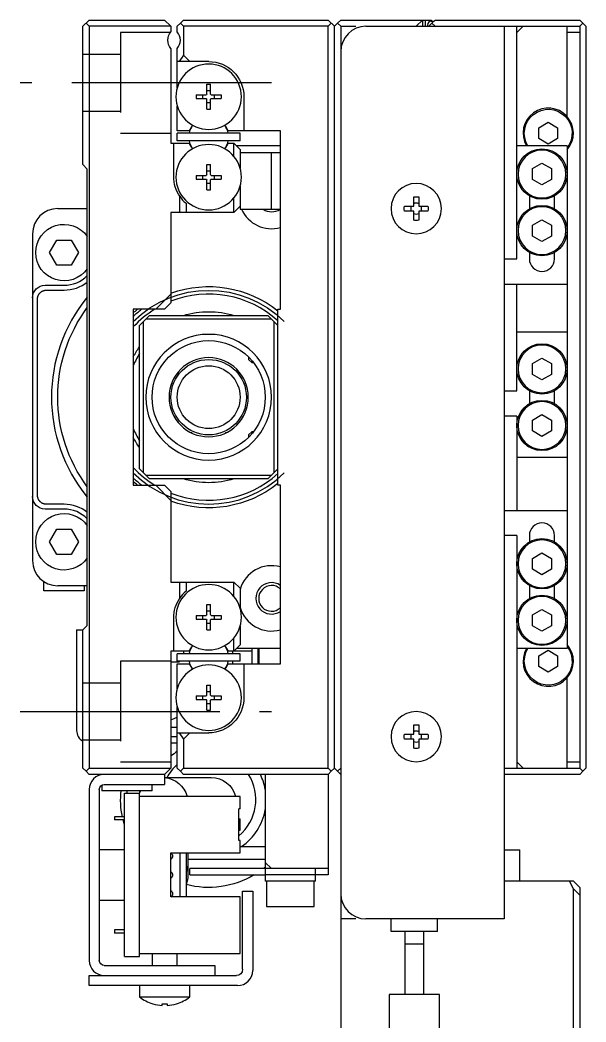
# Model space of a CAD drawing. Extents: x -1 to 728, y -8 to 420.
# Drawn here: x -1 to 44, y 253.2 to 332.9 of the extents above; entities that cross this region are included whole.
import ezdxf

# ---------------------------------------------------------------- set-up
doc = ezdxf.new("R2010")
doc.units = 0
doc.header["$LTSCALE"] = 0.5
doc.linetypes.add('CENTER', pattern=[50.8, 31.75, -6.35, 6.35, -6.35])
doc.linetypes.add('DASHED', pattern=[19.05, 12.7, -6.35])
for name, color, linetype in [('MSM_CENTER', 1, 'CENTER'), ('MSM_CONTINUOUS', 7, 'CONTINUOUS'), ('MSM_DASHED', 4, 'DASHED'), ('MSM_NARROW', 5, 'CONTINUOUS')]:
    doc.layers.add(name, color=color, linetype=linetype)

msp = doc.modelspace()

# ---------------------------------------------------------------- linework, layer by layer
at = {"layer": 'MSM_CENTER'}
for p, q in [((19, 327.908), (-1, 327.908)), ((-1, 277.908), (19, 277.908))]:
    msp.add_line(p, q, dxfattribs=at)
at = {"layer": 'MSM_CONTINUOUS'}
for p, q in [((4, 332.408), (4.5, 332.908)), ((4, 321.408), (4, 332.408)), ((4.5, 332.408), (4.25, 332.658)), ((4.5, 332.908), (10.5, 332.908)), ((4.5, 332.408), (4.5, 273.408)), ((11, 332.408), (4.5, 332.408)), ((10.5, 332.908), (11, 332.408)), ((11, 332.408), (11, 331.969)), ((11.5, 332.408), (11.75, 332.658)), ((11.5, 331.969), (11.5, 332.408)), ((11.75, 332.658), (12, 332.908)), ((12, 332.408), (11.75, 332.658)), ((12, 332.908), (23.5, 332.908)), ((23.5, 332.408), (12, 332.408)), ((12, 332.408), (12, 330.108)), ((23.5, 332.908), (24, 332.408)), ((23.75, 332.658), (23.5, 332.408)), ((23.5, 273.408), (23.5, 332.408)), ((24.25, 332.658), (24, 332.408)), ((24, 273.408), (24, 332.408)), ((24.25, 332.658), (24.5, 332.908)), ((24.5, 332.408), (24.25, 332.658)), ((24.5, 332.908), (31.7, 332.908)), ((24.5, 332.408), (25.7, 332.408)), ((24.5, 332.408), (24.5, 250.908)), ((26.5, 332.408), (43.5, 332.408)), ((31, 332.908), (30.5, 332.408)), ((31, 332.908), (31, 332.408)), ((31.225, 332.908), (31.225, 332.408)), ((31.4, 332.508), (31.4, 332.408)), ((31.75, 332.658), (31.5, 332.408)), ((31.7, 332.908), (31.8, 332.808)), ((31.7, 332.808), (31.9, 332.808)), ((31.75, 332.658), (32, 332.908)), ((32, 332.408), (31.75, 332.658)), ((32, 332.908), (43.5, 332.908)), ((37.5, 332.408), (37.5, 261.408)), ((38.5, 331.908), (39, 332.408)), ((38.5, 313.908), (38.5, 332.408)), ((42.5, 325.23), (42.5, 332.408)), ((43.5, 332.908), (43.75, 332.658)), ((43.75, 332.658), (43.5, 332.408)), ((43.5, 332.408), (43.5, 273.408)), ((44, 332.408), (43.75, 332.658)), ((44, 332.408), (44, 273.408)), ((43.5, 331.908), (42.5, 331.908)), ((11, 330.646), (11, 323.108)), ((11.5, 327.522), (11.5, 330.646)), ((12, 330.108), (11.646, 329.608)), ((12.5, 329.608), (12, 330.108)), ((14, 329.608), (11.5, 329.608)), ((13.855, 327.013), (13.855, 327.808)), ((13.855, 327.808), (14.145, 327.808)), ((14.145, 327.013), (14.145, 327.808)), ((13, 326.953), (13, 326.663)), ((13, 326.953), (13.795, 326.953)), ((13.53, 326.663), (13.53, 326.953)), ((14.145, 327.278), (13.855, 327.278)), ((14.205, 326.953), (15, 326.953)), ((14.47, 326.663), (14.47, 326.953)), ((15, 326.953), (15, 326.663)), ((16.8, 326.808), (16.8, 324.108)), ((11.5, 324.108), (11.5, 326.093)), ((13, 326.663), (13.795, 326.663)), ((13.855, 325.808), (13.855, 326.603)), ((13.855, 326.338), (14.145, 326.338)), ((14.145, 325.808), (14.145, 326.603)), ((14.205, 326.663), (15, 326.663)), ((13.855, 325.808), (14.145, 325.808)), ((12.621, 324.404), (12.45, 324.108)), ((15.55, 324.108), (15.379, 324.404)), ((40.25, 324.341), (41, 324.774)), ((41, 324.774), (41.75, 324.341)), ((12.45, 324.108), (11.5, 324.108)), ((16.5, 323.908), (11.5, 323.908)), ((11.5, 323.308), (11.5, 323.908)), ((19.7, 324.108), (15.55, 324.108)), ((16.5, 323.308), (16.5, 323.908)), ((19.7, 309.908), (19.7, 324.108)), ((40.25, 323.475), (40.25, 324.341)), ((41.75, 324.341), (41.75, 323.475)), ((11, 323.108), (12.45, 323.108)), ((11.225, 320.452), (11.225, 323.108)), ((16.5, 323.308), (11.5, 323.308)), ((12.579, 322.884), (12.45, 323.108)), ((12.575, 322.908), (12.565, 322.908)), ((15.55, 323.108), (15.421, 322.884)), ((15.435, 322.908), (15.425, 322.908)), ((15.55, 323.108), (16, 323.108)), ((16, 322.069), (16, 323.108)), ((16, 323.108), (16.5, 322.608)), ((19.7, 322.908), (16.2, 322.908)), ((42.5, 322.908), (38.5, 322.908)), ((41, 323.042), (40.25, 323.475)), ((41.75, 323.475), (41, 323.042)), ((42.5, 322.908), (42.5, 282.908)), ((16.5, 322.608), (16.5, 321.122)), ((19.7, 322.358), (16.5, 322.358)), ((19, 317.858), (19, 322.358)), ((4.35, 321.058), (4, 321.408)), ((13.855, 321.408), (14.145, 321.408)), ((13.855, 320.613), (13.855, 321.408)), ((14.145, 320.613), (14.145, 321.408)), ((39.75, 321.091), (40.5, 321.524)), ((40.5, 321.524), (41.25, 321.091)), ((4.35, 284.758), (4.35, 321.058)), ((13, 320.553), (13.795, 320.553)), ((13, 320.553), (13, 320.263)), ((13.53, 320.263), (13.53, 320.553)), ((14.145, 320.878), (13.855, 320.878)), ((14.205, 320.553), (15, 320.553)), ((14.47, 320.263), (14.47, 320.553)), ((15, 320.553), (15, 320.263)), ((39.75, 320.225), (39.75, 321.091)), ((41.25, 321.091), (41.25, 320.225)), ((13, 320.263), (13.795, 320.263)), ((13.855, 319.408), (13.855, 320.203)), ((13.855, 319.938), (14.145, 319.938)), ((14.145, 319.408), (14.145, 320.203)), ((14.205, 320.263), (15, 320.263)), ((16.5, 319.693), (16.5, 317.858)), ((40.5, 319.792), (39.75, 320.225)), ((41.25, 320.225), (40.5, 319.792)), ((11.7, 317.608), (11.7, 318.892)), ((13.855, 319.408), (14.145, 319.408)), ((30.3, 318.108), (30.3, 318.836)), ((30.7, 318.836), (30.7, 318.108)), ((39.5, 318.926), (39.5, 317.89)), ((41.5, 317.89), (41.5, 318.926)), ((12.2, 318.329), (12.2, 317.608)), ((16, 317.608), (16, 318.746)), ((16.5, 318.108), (16, 317.608)), ((29.571, 318.108), (30.3, 318.108)), ((30.7, 318.108), (31.429, 318.108)), ((2, 317.908), (4.35, 317.908)), ((16, 317.608), (11, 317.608)), ((11, 317.608), (11, 310.408)), ((16.5, 317.858), (19.7, 317.858)), ((30.3, 317.708), (29.571, 317.708)), ((30.3, 316.979), (30.3, 317.708)), ((31.429, 317.708), (30.7, 317.708)), ((30.7, 317.708), (30.7, 316.979)), ((39.75, 316.591), (40.5, 317.024)), ((39.75, 315.725), (39.75, 316.591)), ((40.5, 317.024), (41.25, 316.591)), ((41.25, 316.591), (41.25, 315.725)), ((0, 315.908), (0, 289.908)), ((40.5, 315.292), (39.75, 315.725)), ((41.25, 315.725), (40.5, 315.292)), ((1.345, 314.408), (1.923, 315.408)), ((1.923, 315.408), (3.077, 315.408)), ((3.077, 315.408), (3.655, 314.408)), ((1.923, 313.408), (1.345, 314.408)), ((3.655, 314.408), (3.077, 313.408)), ((39.5, 314.426), (39.5, 313.908)), ((41.5, 313.908), (41.5, 314.426)), ((3.077, 313.408), (1.923, 313.408)), ((37.5, 313.908), (38.5, 313.908)), ((1, 311.808), (2.5, 311.808)), ((37.5, 311.908), (42.5, 311.908)), ((38.5, 303.408), (38.5, 311.908)), ((1.127, 311.426), (2.5, 311.426)), ((9.793, 309.908), (11, 311.115)), ((0.382, 295.135), (0.382, 310.68)), ((11, 310.408), (10.5, 309.908)), ((8, 309.908), (8, 295.908)), ((10.5, 309.908), (8, 309.908)), ((9, 309.108), (9.3, 309.408)), ((9.3, 309.408), (18.7, 309.408)), ((18.7, 309.408), (19, 309.108)), ((19.5, 295.908), (19.5, 309.908)), ((19.5, 309.908), (19.7, 309.908)), ((8.5, 308.608), (8.8, 308.908)), ((8.5, 297.208), (8.5, 308.608)), ((9, 309.108), (8.8, 308.908)), ((8.8, 308.908), (8.8, 296.908)), ((19, 309.108), (9, 309.108)), ((19.2, 308.908), (19, 309.108)), ((19.2, 308.908), (19.5, 308.608)), ((19.2, 296.908), (19.2, 308.908)), ((38.5, 308.108), (42.5, 308.108)), ((17.2, 305.883), (17.2, 306.071)), ((17.2, 305.883), (17.425, 305.658)), ((17.425, 305.826), (17.425, 305.658)), ((17.425, 305.658), (17.562, 305.658)), ((17.562, 305.658), (17.562, 305.658)), ((39.75, 305.591), (40.5, 306.024)), ((39.75, 304.725), (39.75, 305.591)), ((40.5, 306.024), (41.25, 305.591)), ((41.25, 305.591), (41.25, 304.725)), ((40.5, 304.292), (39.75, 304.725)), ((41.25, 304.725), (40.5, 304.292)), ((37.5, 303.408), (38.5, 303.408)), ((39.5, 303.426), (39.5, 302.39)), ((41.5, 302.39), (41.5, 303.426)), ((11.035, 301.847), (11.035, 301.844)), ((16.965, 301.844), (16.965, 301.844)), ((38.5, 301.408), (37.5, 301.408)), ((38.5, 301.408), (38.5, 293.908)), ((39.75, 301.091), (40.5, 301.524)), ((40.5, 301.524), (41.25, 301.091)), ((39.75, 300.225), (39.75, 301.091)), ((41.25, 301.091), (41.25, 300.225)), ((12.557, 300.108), (12.625, 300.108)), ((12.689, 300.043), (12.625, 300.108)), ((15.375, 300.108), (15.311, 300.043)), ((15.375, 300.108), (15.443, 300.108)), ((17.425, 300.158), (17.2, 299.933)), ((17.2, 299.744), (17.2, 299.933)), ((17.562, 300.158), (17.425, 300.158)), ((17.425, 300.158), (17.425, 299.989)), ((40.5, 299.792), (39.75, 300.225)), ((41.25, 300.225), (40.5, 299.792)), ((42.5, 298.108), (38.5, 298.108)), ((8.8, 296.908), (8.5, 297.208)), ((8.8, 296.908), (9, 296.708)), ((9.3, 296.408), (9, 296.708)), ((9, 296.708), (19, 296.708)), ((19, 296.708), (18.7, 296.408)), ((19, 296.708), (19.2, 296.908)), ((19.5, 297.208), (19.2, 296.908)), ((8, 295.908), (10.5, 295.908)), ((18.7, 296.408), (9.3, 296.408)), ((11, 294.701), (9.793, 295.908)), ((10.5, 295.908), (11, 295.408)), ((19.7, 295.908), (19.5, 295.908)), ((19.7, 281.708), (19.7, 295.908)), ((11, 295.408), (11, 288.208)), ((2.5, 294.39), (1.127, 294.39)), ((2.5, 294.008), (1, 294.008)), ((37.5, 293.908), (42.5, 293.908)), ((1.345, 291.408), (1.923, 292.408)), ((1.923, 292.408), (3.077, 292.408)), ((3.077, 292.408), (3.655, 291.408)), ((38.5, 291.908), (37.5, 291.908)), ((38.5, 291.908), (38.5, 273.408)), ((39.5, 291.908), (39.5, 291.39)), ((41.5, 291.39), (41.5, 291.908)), ((1.923, 290.408), (1.345, 291.408)), ((3.655, 291.408), (3.077, 290.408)), ((3.077, 290.408), (1.923, 290.408)), ((39.75, 290.091), (40.5, 290.524)), ((39.75, 289.225), (39.75, 290.091)), ((40.5, 290.524), (41.25, 290.091)), ((41.25, 290.091), (41.25, 289.225)), ((40.5, 288.792), (39.75, 289.225)), ((41.25, 289.225), (40.5, 288.792)), ((0.9, 287.508), (0.9, 288.237)), ((4.35, 287.908), (2, 287.908)), ((4.1, 287.908), (4.1, 287.508)), ((11, 288.208), (16, 288.208)), ((11.7, 286.923), (11.7, 288.208)), ((12.2, 288.208), (12.2, 287.487)), ((16, 287.069), (16, 288.208)), ((16, 288.208), (16.5, 287.708)), ((16.5, 287.708), (16.5, 286.122)), ((39.5, 287.926), (39.5, 286.89)), ((41.5, 286.89), (41.5, 287.926)), ((4.1, 287.508), (0.9, 287.508)), ((13.855, 286.408), (14.145, 286.408)), ((13.855, 285.613), (13.855, 286.408)), ((14.145, 285.613), (14.145, 286.408)), ((11.225, 282.708), (11.225, 285.363)), ((13, 285.553), (13, 285.263)), ((13, 285.553), (13.795, 285.553)), ((13.53, 285.263), (13.53, 285.553)), ((14.145, 285.878), (13.855, 285.878)), ((14.205, 285.553), (15, 285.553)), ((14.47, 285.263), (14.47, 285.553)), ((15, 285.553), (15, 285.263)), ((39.75, 285.591), (40.5, 286.024)), ((39.75, 284.725), (39.75, 285.591)), ((40.5, 286.024), (41.25, 285.591)), ((41.25, 285.591), (41.25, 284.725)), ((4, 284.408), (4.35, 284.758)), ((13, 285.263), (13.795, 285.263)), ((13.855, 284.408), (13.855, 285.203)), ((13.855, 284.938), (14.145, 284.938)), ((14.145, 284.408), (14.145, 285.203)), ((14.205, 285.263), (15, 285.263)), ((16.5, 284.693), (16.5, 283.208)), ((40.5, 284.292), (39.75, 284.725)), ((41.25, 284.725), (40.5, 284.292)), ((3.5, 284.408), (3.5, 276.408)), ((3.5, 284.408), (4, 284.408)), ((4, 273.408), (4, 284.408)), ((13.855, 284.408), (14.145, 284.408)), ((16, 282.708), (16, 283.746)), ((12.45, 282.708), (12.579, 282.931)), ((15.421, 282.931), (15.55, 282.708)), ((16.5, 283.208), (16, 282.708)), ((12.45, 282.708), (11, 282.708)), ((11, 282.708), (11, 273.408)), ((16.5, 282.508), (11.5, 282.508)), ((11.5, 281.908), (11.5, 282.508)), ((11.998, 282.708), (11.998, 282.508)), ((12.575, 282.908), (12.565, 282.908)), ((15.435, 282.908), (15.425, 282.908)), ((15.425, 282.908), (15.425, 282.907)), ((17.425, 282.708), (15.55, 282.708)), ((15.925, 282.508), (15.925, 282.708)), ((19.7, 282.908), (16.2, 282.908)), ((16.5, 281.908), (16.5, 282.508)), ((17.425, 282.908), (17.425, 281.708)), ((17.925, 281.708), (17.925, 282.908)), ((18, 282.708), (17.925, 282.708)), ((18, 282.908), (18, 281.708)), ((42.5, 282.908), (38.5, 282.908)), ((40.25, 282.341), (41, 282.774)), ((40.25, 281.475), (40.25, 282.341)), ((41, 282.774), (41.75, 282.341)), ((41.75, 282.341), (41.75, 281.475)), ((11.576, 281.828), (11, 281.828)), ((16.5, 281.908), (11.5, 281.908)), ((11.5, 279.722), (11.5, 281.708)), ((11.5, 281.708), (12.45, 281.708)), ((11.698, 281.908), (11.647, 281.857)), ((12.45, 281.708), (12.621, 281.411)), ((15.379, 281.411), (15.55, 281.708)), ((15.425, 281.508), (15.425, 281.491)), ((15.55, 281.708), (19.7, 281.708)), ((15.925, 281.708), (15.925, 281.908)), ((16.8, 281.708), (16.8, 279.008)), ((41, 281.042), (40.25, 281.475)), ((41.75, 281.475), (41, 281.042)), ((42.5, 273.408), (42.5, 280.585)), ((13.855, 279.213), (13.855, 280.008)), ((13.855, 280.008), (14.145, 280.008)), ((14.145, 279.213), (14.145, 280.008)), ((13, 279.153), (13, 278.863)), ((13, 279.153), (13.795, 279.153)), ((13.53, 278.863), (13.53, 279.153)), ((14.145, 279.478), (13.855, 279.478)), ((14.205, 279.153), (15, 279.153)), ((14.47, 278.863), (14.47, 279.153)), ((15, 279.153), (15, 278.863)), ((11.5, 273.408), (11.5, 278.293)), ((13, 278.863), (13.795, 278.863)), ((13.855, 278.008), (13.855, 278.803)), ((13.855, 278.538), (14.145, 278.538)), ((14.145, 278.008), (14.145, 278.803)), ((14.205, 278.863), (15, 278.863)), ((13.855, 278.008), (14.145, 278.008)), ((11, 276.658), (11.5, 276.658)), ((30.3, 276.108), (30.3, 276.836)), ((30.7, 276.836), (30.7, 276.108)), ((11, 275.908), (11.5, 275.908)), ((11.5, 276.208), (14, 276.208)), ((11.646, 276.208), (12, 275.708)), ((12, 275.708), (12.5, 276.208)), ((29.571, 276.108), (30.3, 276.108)), ((30.7, 276.108), (31.429, 276.108)), ((11, 275.408), (11.5, 275.408)), ((12, 275.708), (12, 273.408)), ((30.3, 275.708), (29.571, 275.708)), ((30.3, 274.979), (30.3, 275.708)), ((30.7, 275.708), (30.7, 274.979)), ((31.429, 275.708), (30.7, 275.708)), ((4.25, 273.158), (4, 273.408)), ((4.25, 273.158), (4.5, 273.408)), ((4.5, 273.408), (11, 273.408)), ((11, 273.408), (10.5, 272.908)), ((11.75, 273.158), (11.5, 273.408)), ((11.75, 273.158), (12, 273.408)), ((12, 273.408), (23.5, 273.408)), ((23.5, 273.408), (23.75, 273.158)), ((24, 273.408), (23.75, 273.158)), ((24, 273.408), (24.5, 272.908)), ((24.25, 273.158), (24.5, 273.408)), ((37.5, 273.408), (43.5, 273.408)), ((39, 273.408), (38.5, 273.908)), ((42.5, 273.908), (43.5, 273.908)), ((43.5, 273.408), (43.75, 273.158)), ((43.75, 273.158), (44, 273.408)), ((4.5, 272.908), (4.25, 273.158)), ((10.5, 272.908), (4.5, 272.908)), ((10.5, 272.908), (10.5, 272.108)), ((10.5, 272.653), (14.207, 272.653)), ((12, 272.908), (11.75, 273.158)), ((23.5, 272.908), (12, 272.908)), ((18.5, 272.908), (18.5, 264.408)), ((23.75, 273.158), (23.5, 272.908)), ((23.5, 272.908), (23.5, 264.908)), ((43.5, 272.908), (37.5, 272.908)), ((43.75, 273.158), (43.5, 272.908)), ((5.5, 272.054), (5.5, 271.608)), ((5.7, 272.108), (10.5, 272.108)), ((9.5, 271.608), (9.5, 272.108)), ((4.5, 271.708), (4.5, 258.108)), ((5.3, 271.708), (5.3, 258.108)), ((9.5, 271.608), (5.5, 271.608)), ((7.3, 271.408), (8.5, 271.408)), ((7.3, 258.408), (7.3, 271.408)), ((7.5, 271.608), (7.5, 271.408)), ((8.5, 271.608), (8.5, 271.413)), ((8.5, 258.408), (8.5, 271.408)), ((16.5, 271.158), (8.5, 271.158)), ((16.5, 270.158), (16.5, 271.158)), ((6.5, 269.533), (6.5, 269.283)), ((7.3, 269.533), (6.5, 269.533)), ((16.4, 267.658), (16.4, 270.158)), ((16.5, 270.158), (16.4, 270.158)), ((7.3, 269.283), (6.5, 269.283)), ((16.4, 269.358), (16.5, 269.358)), ((16.4, 268.983), (16.5, 268.983)), ((16.4, 268.833), (16.5, 268.833)), ((16.5, 268.458), (16.5, 269.358)), ((16.4, 268.458), (16.5, 268.458)), ((16.5, 267.658), (16.4, 267.658)), ((16.5, 266.658), (16.5, 267.658)), ((16.5, 267.158), (18.5, 267.158)), ((7.3, 266.908), (5.3, 266.908)), ((11, 263.158), (11, 266.658)), ((11, 266.658), (16.5, 266.658)), ((11.7, 266.658), (11.7, 263.158)), ((12.2, 266.658), (12.2, 263.158)), ((12.35, 266.658), (12.35, 264.908)), ((37.5, 266.908), (38.75, 266.908)), ((38.75, 264.408), (38.75, 266.908)), ((12.35, 266.158), (18.5, 266.158)), ((23.5, 265.408), (12.5, 265.408)), ((12.5, 264.908), (12.5, 265.408)), ((19, 265.408), (18.5, 265.908)), ((22.5, 264.408), (22.5, 265.408)), ((12.5, 264.908), (18.5, 264.908)), ((22.5, 264.908), (18.5, 264.908)), ((23.5, 264.908), (22.5, 264.908)), ((22.5, 264.408), (18.5, 264.408)), ((18.6, 264.408), (18.6, 262.408)), ((22.4, 262.408), (22.4, 264.408)), ((43, 264.408), (37.5, 264.408)), ((43, 263.795), (42.694, 264.408)), ((43, 264.408), (43.5, 263.908)), ((43, 250.908), (43, 263.795)), ((43.5, 263.295), (43, 263.795)), ((43.5, 263.908), (43.5, 250.908)), ((16.5, 263.158), (11, 263.158)), ((16.5, 258.658), (16.5, 263.158)), ((16.7, 263.608), (17.5, 263.608)), ((16.7, 257.408), (16.7, 263.608)), ((17.5, 263.608), (17.5, 257.308)), ((5.3, 262.908), (7.3, 262.908)), ((18.6, 262.408), (22.4, 262.408)), ((25.7, 261.408), (24.5, 261.408)), ((37.5, 261.408), (26.5, 261.408)), ((28.5, 260.408), (28.5, 261.408)), ((32.2, 260.408), (32.2, 261.408)), ((7.3, 260.533), (6.5, 260.533)), ((6.5, 260.533), (6.5, 260.283)), ((7.3, 260.283), (6.5, 260.283)), ((32.2, 260.408), (28.5, 260.408)), ((29.6, 260.408), (29.6, 255.408)), ((31.1, 255.408), (31.1, 260.408)), ((31.1, 259.408), (29.6, 259.408)), ((7.3, 258.408), (8.5, 258.408)), ((8.5, 258.658), (16.5, 258.658)), ((9.5, 258.658), (9.5, 257.708)), ((11.5, 257.708), (11.5, 258.658)), ((5.7, 257.708), (14.5, 257.708)), ((14.5, 257.708), (14.5, 256.908)), ((4.5, 256.108), (4.5, 256.908)), ((4.5, 256.908), (16.2, 256.908)), ((16.3, 256.108), (4.5, 256.108)), ((8.5, 256.108), (8.5, 255.21)), ((12.5, 255.21), (12.5, 256.108)), ((8.5, 255.21), (12.5, 255.21)), ((32.35, 255.408), (28.35, 255.408)), ((28.35, 255.408), (28.35, 238.679)), ((32.35, 238.679), (32.35, 255.408)), ((9.55, 254.652), (9.571, 254.652)), ((10.3, 254.52), (10.3, 254.652)), ((10.3, 254.652), (10.7, 254.652)), ((10.7, 254.652), (10.7, 254.52)), ((11.429, 254.652), (11.45, 254.652))]:
    msp.add_line(p, q, dxfattribs=at)
at = {"layer": 'MSM_CONTINUOUS', "extrusion": (0, 0, -1)}
for p, q in [((0.387, 310.775), (0.392, 310.806)), ((0.392, 310.806), (0.397, 310.838)), ((0.397, 310.838), (0.404, 310.869)), ((0.404, 310.869), (0.412, 310.9)), ((0.412, 310.9), (0.422, 310.931)), ((0.422, 310.931), (0.428, 310.95)), ((0.428, 310.95), (0.435, 310.968)), ((0.435, 310.968), (0.445, 310.992)), ((0.445, 310.992), (0.456, 311.016)), ((0.456, 311.016), (0.467, 311.039)), ((0.467, 311.039), (0.484, 311.07)), ((0.484, 311.07), (0.503, 311.1)), ((0.503, 311.1), (0.522, 311.128)), ((0.522, 311.128), (0.542, 311.154)), ((0.542, 311.154), (0.555, 311.17)), ((0.555, 311.17), (0.568, 311.185)), ((0.568, 311.185), (0.587, 311.205)), ((0.587, 311.205), (0.606, 311.224)), ((0.606, 311.224), (0.626, 311.242)), ((0.626, 311.242), (0.647, 311.26)), ((0.647, 311.26), (0.668, 311.277)), ((0.668, 311.277), (0.69, 311.293)), ((0.69, 311.293), (0.707, 311.304)), ((0.707, 311.304), (0.725, 311.315)), ((0.725, 311.315), (0.75, 311.33)), ((0.75, 311.33), (0.776, 311.344)), ((0.776, 311.344), (0.803, 311.357)), ((0.803, 311.357), (0.83, 311.369)), ((0.83, 311.369), (0.858, 311.38)), ((0.858, 311.38), (0.886, 311.389)), ((0.886, 311.389), (0.915, 311.398)), ((0.915, 311.398), (0.944, 311.405)), ((0.944, 311.405), (0.974, 311.411)), ((0.974, 311.411), (1.004, 311.417)), ((1.004, 311.417), (1.035, 311.421)), ((1.035, 311.421), (1.066, 311.423)), ((1.066, 311.423), (1.096, 311.425)), ((1.096, 311.425), (1.127, 311.426)), ((0.382, 310.68), (0.383, 310.712)), ((0.383, 310.712), (0.384, 310.743)), ((0.384, 310.743), (0.387, 310.775)), ((0.383, 295.104), (0.382, 295.135)), ((0.384, 295.073), (0.383, 295.104)), ((0.387, 295.042), (0.384, 295.073)), ((0.391, 295.012), (0.387, 295.042)), ((0.396, 294.982), (0.391, 295.012)), ((0.403, 294.952), (0.396, 294.982)), ((0.41, 294.923), (0.403, 294.952)), ((0.419, 294.894), (0.41, 294.923)), ((0.428, 294.866), (0.419, 294.894)), ((0.439, 294.838), (0.428, 294.866)), ((0.451, 294.81), (0.439, 294.838)), ((0.464, 294.784), (0.451, 294.81)), ((0.477, 294.758), (0.464, 294.784)), ((0.492, 294.732), (0.477, 294.758)), ((0.503, 294.715), (0.492, 294.732)), ((0.515, 294.698), (0.503, 294.715)), ((0.531, 294.676), (0.515, 294.698)), ((0.548, 294.654), (0.531, 294.676)), ((0.566, 294.633), (0.548, 294.654)), ((0.584, 294.614), (0.566, 294.633)), ((0.603, 294.594), (0.584, 294.614)), ((0.622, 294.576), (0.603, 294.594)), ((0.638, 294.563), (0.622, 294.576)), ((0.653, 294.55), (0.638, 294.563)), ((0.68, 294.53), (0.653, 294.55)), ((0.707, 294.511), (0.68, 294.53)), ((0.738, 294.492), (0.707, 294.511)), ((0.769, 294.475), (0.738, 294.492)), ((0.792, 294.463), (0.769, 294.475)), ((0.815, 294.453), (0.792, 294.463)), ((0.839, 294.443), (0.815, 294.453)), ((0.858, 294.436), (0.839, 294.443)), ((0.877, 294.429), (0.858, 294.436)), ((0.908, 294.42), (0.877, 294.429)), ((0.939, 294.411), (0.908, 294.42)), ((0.97, 294.405), (0.939, 294.411)), ((1.001, 294.399), (0.97, 294.405)), ((1.033, 294.395), (1.001, 294.399)), ((1.064, 294.392), (1.033, 294.395)), ((1.096, 294.39), (1.064, 294.392)), ((1.127, 294.39), (1.096, 294.39))]:
    msp.add_line(p, q, dxfattribs=at)
for centre, radius in [((-14, 326.808), 2.6), ((-14, 320.408), 2.6), ((-40.5, 320.658), 1.9), ((-30.5, 317.908), 2), ((-40.5, 316.158), 1.9), ((-14, 302.908), 5), ((-40.5, 305.158), 1.9), ((-14, 302.908), 3.15), ((-40.5, 300.658), 1.9), ((-40.5, 289.658), 1.9), ((-14, 285.408), 2.6), ((-40.5, 285.158), 1.9), ((-14, 279.008), 2.6), ((-30.5, 275.908), 2)]:
    msp.add_circle(centre, radius, dxfattribs=at)
at = {"layer": 'MSM_CONTINUOUS'}
for centre, radius in [((40.5, 320.658), 2), ((40.5, 316.158), 2), ((14, 302.908), 4.5), ((40.5, 305.158), 2), ((14, 302.908), 3), ((40.5, 300.658), 2), ((40.5, 289.658), 2), ((40.5, 285.158), 2)]:
    msp.add_circle(centre, radius, dxfattribs=at)
for centre, radius, start, end in [((26.5, 330.408), 2, 90, 180), ((31.7, 332.508), 0.3, 90, 180), ((10.75, 331.308), 1, 318.59038, 41.40962), ((41, 323.908), 2, 318.59038, 209.99996), ((14, 323.608), 1.587, 143.80275, 169.10691), ((14.115, 323.493), 1.75, 142.99403, 148.62173), ((14, 323.608), 1.587, 10.89309, 36.19725), ((13.885, 323.493), 1.75, 31.37827, 37.00597), ((14, 323.608), 1.588, 190.89302, 216.19719), ((14, 323.608), 1.588, 323.80281, 349.10698), ((14.025, 320.452), 2.8, 213.86456, 229.32363), ((30.5, 317.908), 0.435, 152.63352, 207.36648), ((30.5, 317.908), 0.435, 62.63352, 117.36648), ((30.5, 317.908), 0.435, 332.63352, 27.36648), ((2, 315.908), 2, 90, 180), ((19, 318.908), 2.6, 203.81884, 285.6185), ((30.5, 317.908), 0.435, 242.63352, 297.36648), ((40.5, 313.908), 1, 180, 0), ((2.5, 314.408), 2.6, 270, 315.36026), ((2.5, 314.408), 2.982, 270, 308.34509), ((14, 302.908), 12.5, 140.53382, 219.46618), ((14, 302.908), 8.2, 47.87644, 111.46013), ((14, 302.908), 8.2, 121.38815, 137.02972), ((14, 302.908), 6.5, 147.79577, 157.38014), ((14, 302.908), 6.5, 202.61986, 212.20423), ((14, 302.908), 8.2, 222.97028, 238.61185), ((14, 302.908), 8.5, 225.09913, 314.90087), ((14, 302.908), 8.2, 248.53987, 312.12356), ((2.5, 291.408), 2.982, 51.65491, 90), ((2.5, 291.408), 2.6, 44.63974, 90), ((40.5, 291.908), 1, 0, 180), ((2, 289.908), 2, 180, 270), ((19, 286.908), 2.6, 74.3815, 164.05755), ((19, 286.908), 1.025, 46.92722, 313.07278), ((14.025, 285.363), 2.8, 130.67637, 146.13544), ((19, 286.908), 2.6, 195.94237, 285.6185), ((14, 282.208), 1.588, 143.80275, 169.10691), ((14, 282.208), 1.587, 10.89309, 36.19725), ((41, 281.908), 2, 150, 41.40965), ((14, 282.208), 1.587, 190.89302, 216.19719), ((14.115, 282.323), 1.75, 211.37827, 217.00597), ((14, 282.208), 1.587, 323.80281, 349.10698), ((13.885, 282.323), 1.75, 322.99403, 328.62173), ((4.5, 276.408), 1, 180, 240.00007), ((30.5, 275.908), 0.435, 152.63352, 207.36648), ((30.5, 275.908), 0.435, 62.63352, 117.36648), ((30.5, 275.908), 0.435, 332.63352, 27.36648), ((30.5, 275.908), 0.435, 242.63352, 297.36648), ((14, 270.908), 4.57, 123.16457, 131.03006), ((14, 270.908), 3.75, 131.81029, 152.69991), ((5.7, 271.708), 1.2, 90, 180), ((14, 270.908), 3.75, 309.79184, 32.23092), ((14, 270.908), 4.57, 10.0411, 25.95319), ((14, 270.908), 4.57, 304.85821, 349.9589), ((10.9, 266.408), 0.25, 293.57818, 66.42182), ((10.9, 264.908), 0.25, 293.57818, 66.42182), ((10.9, 263.408), 0.25, 293.57818, 66.42182), ((26.5, 263.408), 2, 180, 270), ((5.7, 258.108), 1.2, 180, 270), ((16.3, 257.308), 1.2, 270, 0), ((10.5, 257.708), 3.2, 231.31781, 252.73), ((10.5, 257.708), 3.2, 287.27, 308.68219), ((10.5, 257.708), 3.194, 253.09474, 266.40965), ((10.5, 257.708), 3.194, 273.59035, 286.90526)]:
    msp.add_arc(centre, radius, start, end, dxfattribs=at)
at = {"layer": 'MSM_CONTINUOUS', "extrusion": (0, 0, -1)}
for centre, radius, start, end in [((-11.75, 331.308), 1, 318.59038, 41.40962), ((-14, 326.808), 2.8, 90, 180), ((-13.795, 327.013), 0.06, 180, 270), ((-14.205, 327.013), 0.06, 270, 0), ((-13.795, 326.603), 0.06, 90, 180), ((-14.205, 326.603), 0.06, 0, 90), ((-41, 323.908), 1.9, 328.24314, 217.86363), ((-14.115, 323.723), 1.75, 322.99403, 331.37827), ((-13.885, 323.723), 1.75, 208.62173, 217.00597), ((-14.025, 320.452), 2.8, 326.13544, 0), ((-13.795, 320.613), 0.06, 180, 270), ((-14.205, 320.613), 0.06, 270, 0), ((-13.795, 320.203), 0.06, 90, 180), ((-14.205, 320.203), 0.06, 0, 90), ((-30.5, 317.908), 0.95, 77.8468, 102.1532), ((-30.5, 317.908), 0.95, 347.8468, 12.1532), ((-30.5, 317.908), 0.95, 167.8468, 192.1532), ((-2.5, 314.408), 2.25, 214.69209, 145.30792), ((-30.5, 317.908), 0.95, 257.8468, 282.1532), ((-1, 310.808), 1, 0, 90), ((-14, 302.908), 8.5, 45.09913, 134.90085), ((-14, 302.908), 8.8, 70.06773, 128.68219), ((-14, 302.908), 12, 323.52984, 36.47016), ((-14, 302.908), 9, 48.18969, 51.05756), ((-14, 302.908), 8.8, 47.01411, 52.69821), ((-14, 302.908), 6.8, 72.91742, 107.08258), ((-14, 302.908), 6.8, 28.07249, 36.01885), ((-14, 302.908), 6.8, 323.98115, 331.92751), ((-14, 302.908), 8.8, 307.30179, 312.98589), ((-14, 302.908), 9, 308.94244, 311.81031), ((-14, 302.908), 8.8, 231.31781, 289.93227), ((-14, 302.908), 6.8, 252.91742, 287.08258), ((-1, 295.008), 1, 270, 0), ((-2.5, 291.408), 2.25, 214.69209, 145.30792), ((-14.025, 285.363), 2.8, 0, 33.86456), ((-13.795, 285.613), 0.06, 180, 270), ((-14.205, 285.613), 0.06, 270, 0), ((-13.795, 285.203), 0.06, 90, 180), ((-14.205, 285.203), 0.06, 0, 90), ((-14.115, 282.093), 1.75, 28.62173, 37.00597), ((-13.885, 282.093), 1.75, 142.99403, 151.37827), ((-41, 281.908), 1.9, 142.13635, 31.75686), ((-11.576, 281.928), 0.1, 225, 270), ((-13.795, 279.213), 0.06, 180, 270), ((-14, 279.008), 2.8, 180, 270), ((-14.205, 279.213), 0.06, 270, 0), ((-13.795, 278.803), 0.06, 90, 180), ((-14.205, 278.803), 0.06, 0, 90), ((-14, 270.908), 7, 64.62308, 69.07518), ((-30.5, 275.908), 0.95, 77.8468, 102.1532), ((-30.5, 275.908), 0.95, 347.8468, 12.1532), ((-30.5, 275.908), 0.95, 167.8468, 192.1532), ((-30.5, 275.908), 0.95, 257.8468, 282.1532), ((-10.35, 270.653), 2, 94.30122, 165.38437), ((-14.207, 270.653), 2, 90, 165.38437), ((-5.7, 271.708), 0.4, 0, 90), ((-14, 270.908), 7, 348.67181, 5.73913), ((-10.35, 270.653), 2, 22.1686, 28.51138), ((-14, 270.908), 7, 343.16499, 346.57674), ((-10.35, 264.908), 2, 157.66835, 202.33165), ((-14, 270.908), 7, 229.99479, 231.78682), ((-14, 270.908), 7, 238.99731, 284.90059), ((-5.7, 258.108), 0.4, 270, 0), ((-16.2, 257.408), 0.5, 180, 270)]:
    msp.add_arc(centre, radius, start, end, dxfattribs=at)
at = {"layer": 'MSM_DASHED'}
for p, q in [((10.95, 331.908), (7, 331.908)), ((7, 331.908), (7, 323.908)), ((7, 330.158), (4, 330.158)), ((4, 325.658), (7, 325.658)), ((7, 323.908), (11, 323.908)), ((7, 281.908), (7, 273.908)), ((11, 281.908), (7, 281.908)), ((7, 280.158), (4, 280.158)), ((4, 275.658), (7, 275.658)), ((7, 273.908), (11, 273.908))]:
    msp.add_line(p, q, dxfattribs=at)
at = {"layer": 'MSM_NARROW'}
msp.add_line((17.562, 305.658), (17.562, 305.658), dxfattribs=at)
msp.add_circle((14, 302.908), 2.5, dxfattribs=at)
for centre, start, end in [((19, 318.908), 237.14012, 302.85988), ((19, 286.908), 55.9442, 304.0558)]:
    msp.add_arc(centre, 1.25, start, end, dxfattribs=at)

doc.saveas('drawing.dxf')
